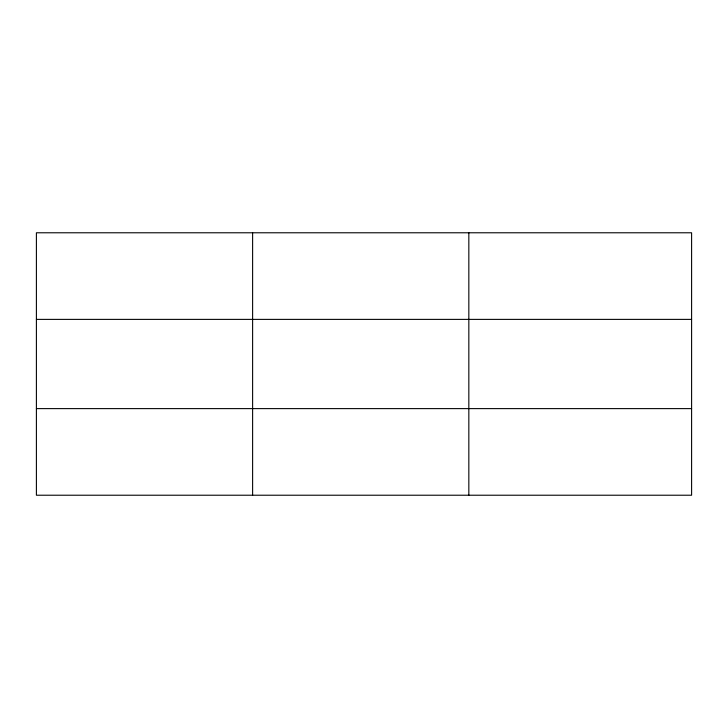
<?xml version="1.0" encoding="UTF-8"?>
<svg xmlns="http://www.w3.org/2000/svg" width="728" height="728" viewBox="0 0 728 728"><rect width="100%" height="100%" fill="white"/><g stroke="black" fill="none" stroke-linecap="round" stroke-linejoin="round"><path stroke-width="1.09" d="M252.616 232.778L252.616 495.222M468.832 232.778L468.832 495.222M691.6 408.617L691.6 495.222L36.4 495.222L36.4 232.778L691.6 232.778L691.6 408.617L36.4 408.617M36.4 319.383L691.6 319.383"/></g></svg>
